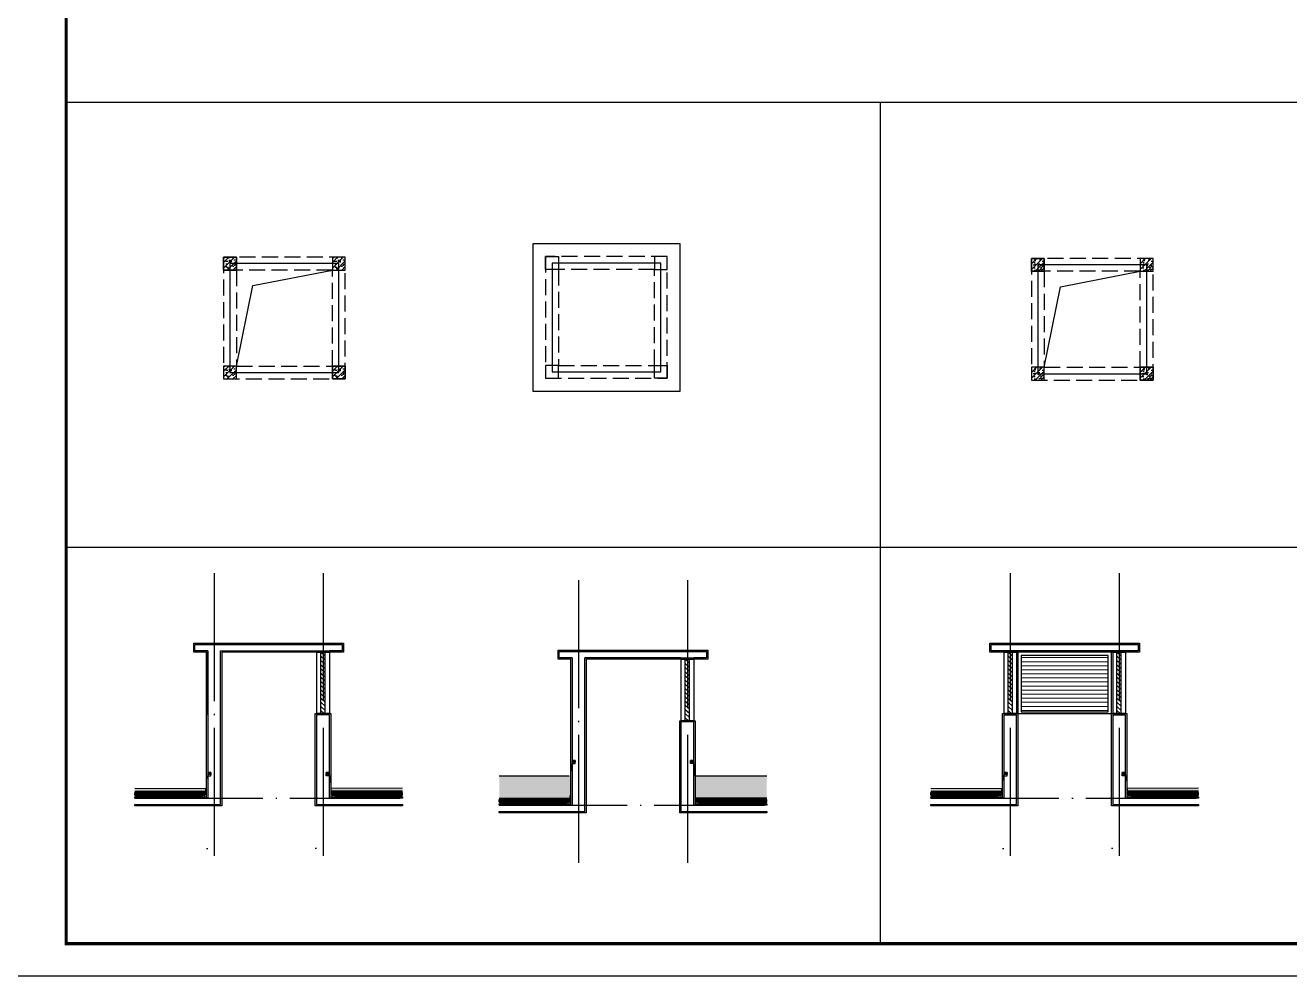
# Model space of a CAD drawing. Extents: x -737978 to 768813, y -372247 to 1140308.
# Drawn here: x -628845 to -609096, y -338663 to -323813 of the extents above; entities that cross this region are included whole.
import ezdxf

# ---------------------------------------------------------------- set-up
doc = ezdxf.new("R2010")
doc.units = 0
doc.header["$LTSCALE"] = 1000
doc.header["$MEASUREMENT"] = 0
doc.linetypes.add('DASH', pattern=[0.35, 0.25, -0.1])
doc.linetypes.add('DOTE', pattern=[2.42, 2, -0.2, 0.02, -0.2])
doc.layers.get('0').update_dxf_attribs({"linetype": 'CONTINUOUS'})
for name, color, linetype in [('0-SECT-剖面看线', 253, 'CONTINUOUS'), ('A-WALL-GLAZ', 141, 'CONTINUOUS'), ('C-B', 7, 'CONTINUOUS'), ('DOTE', 1, 'DOTE'), ('J-COLU-梁柱', 30, 'CONTINUOUS'), ('J-DOOR-窗', 126, 'CONTINUOUS'), ('PUB_TITLE', 4, 'CONTINUOUS'), ('分格缝', 8, 'CONTINUOUS'), ('填充', 8, 'CONTINUOUS')]:
    doc.layers.add(name, color=color, linetype=linetype)
doc.layers.add('L-外墙', color=7, linetype='CONTINUOUS', lineweight=9)

# ---------------------------------------------------------------- blocks, each defined once
blk = doc.blocks.new('A$C09D22ECE')
at = {"layer": '分格缝'}
h = blk.add_hatch(dxfattribs=at)
h.set_pattern_fill('钢筋混凝土', color=256, scale=25, style=0)
h.set_pattern_definition([(45, (-146226.44, 66708.44), (-44.194174, 44.194174), []), (50, (-146226.44, 66708.44), (179.31505, -15.68803), [18.75, -206.25]), (355, (-146226.44, 66708.44), (-34.68783, 188.04803), [15, -165]), (100.4514, (-146211.5, 66707.13), (144.62735, 172.35989), [15.93505, -175.28553]), (46.1842, (-146226.44, 66758.44), (266.81026, -41.37975), [28.125, -309.375]), (96.6356, (-146204.2, 66755), (233.66568, 243.52947), [23.90257, -262.92825]), (351.1842, (-146226.44, 66758.44), (233.6655, 243.52965), [22.5, -247.5]), (21, (-146201.44, 66745.94), (149.22676, -100.65472), [18.75, -206.25]), (326, (-146201.44, 66745.94), (60.82883, 181.28751), [15, -165]), (71.4514, (-146189, 66737.55), (210.05566, 80.63262), [15.93505, -175.28553]), (37.5, (-146226.44, 66708.44), (3.039964, 83.223463), [0, -163, 0, -167.5, 0, -165.625]), (7.5, (-146226.44, 66708.44), (65.767384, 98.60293), [0, -95.5, 0, -159.25, 0, -63.125]), (327.5, (-146282.19, 66708.44), (133.45561, -5.638718), [0, -62.5, 0, -195, 0, -258.75]), (317.5, (-146307.19, 66708.44), (145.79654, 25.026246), [0, -81.25, 0, -129.5, 0, -183.75])])
h.paths.add_polyline_path([(1486, 3036), (1286, 3036), (1286, 2836), (1486, 2836)])
h = blk.add_hatch(dxfattribs=at)
h.set_pattern_fill('钢筋混凝土', color=256, scale=25, style=0)
h.set_pattern_definition([(45, (-144526.44, 66708.44), (-44.194174, 44.194174), []), (50, (-144526.44, 66708.44), (179.31505, -15.68803), [18.75, -206.25]), (355, (-144526.44, 66708.44), (-34.68783, 188.04803), [15, -165]), (100.4514, (-144511.5, 66707.13), (144.62735, 172.35989), [15.93505, -175.28553]), (46.1842, (-144526.44, 66758.44), (266.81026, -41.37975), [28.125, -309.375]), (96.6356, (-144504.2, 66755), (233.66568, 243.52947), [23.90257, -262.92825]), (351.1842, (-144526.44, 66758.44), (233.6655, 243.52965), [22.5, -247.5]), (21, (-144501.44, 66745.94), (149.22676, -100.65472), [18.75, -206.25]), (326, (-144501.44, 66745.94), (60.82883, 181.28751), [15, -165]), (71.4514, (-144489, 66737.55), (210.05566, 80.63262), [15.93505, -175.28553]), (37.5, (-144526.44, 66708.44), (3.039964, 83.223463), [0, -163, 0, -167.5, 0, -165.625]), (7.5, (-144526.44, 66708.44), (65.767384, 98.60293), [0, -95.5, 0, -159.25, 0, -63.125]), (327.5, (-144582.19, 66708.44), (133.45561, -5.638718), [0, -62.5, 0, -195, 0, -258.75]), (317.5, (-144607.19, 66708.44), (145.79654, 25.026246), [0, -81.25, 0, -129.5, 0, -183.75])])
h.paths.add_polyline_path([(3186, 3036), (2986, 3036), (2986, 2836), (3186, 2836)])
h = blk.add_hatch(dxfattribs=at)
h.set_pattern_fill('钢筋混凝土', color=256, scale=25, style=0)
h.set_pattern_definition([(45, (-146226.44, 65008.44), (-44.194174, 44.194174), []), (50, (-146226.44, 65008.44), (179.31505, -15.68803), [18.75, -206.25]), (355, (-146226.44, 65008.44), (-34.68783, 188.04803), [15, -165]), (100.4514, (-146211.5, 65007.13), (144.62735, 172.35989), [15.93505, -175.28553]), (46.1842, (-146226.44, 65058.44), (266.81026, -41.37975), [28.125, -309.375]), (96.6356, (-146204.2, 65055), (233.66568, 243.52947), [23.90257, -262.92825]), (351.1842, (-146226.44, 65058.44), (233.6655, 243.52965), [22.5, -247.5]), (21, (-146201.44, 65045.94), (149.22676, -100.65472), [18.75, -206.25]), (326, (-146201.44, 65045.94), (60.82883, 181.28751), [15, -165]), (71.4514, (-146189, 65037.55), (210.05566, 80.63262), [15.93505, -175.28553]), (37.5, (-146226.44, 65008.44), (3.039964, 83.223463), [0, -163, 0, -167.5, 0, -165.625]), (7.5, (-146226.44, 65008.44), (65.767384, 98.60293), [0, -95.5, 0, -159.25, 0, -63.125]), (327.5, (-146282.19, 65008.44), (133.45561, -5.638718), [0, -62.5, 0, -195, 0, -258.75]), (317.5, (-146307.19, 65008.44), (145.79654, 25.026246), [0, -81.25, 0, -129.5, 0, -183.75])])
h.paths.add_polyline_path([(1486, 1336), (1286, 1336), (1286, 1136), (1486, 1136)])
h = blk.add_hatch(dxfattribs=at)
h.set_pattern_fill('钢筋混凝土', color=256, scale=25, style=0)
h.set_pattern_definition([(45, (-144526.44, 65008.44), (-44.194174, 44.194174), []), (50, (-144526.44, 65008.44), (179.31505, -15.68803), [18.75, -206.25]), (355, (-144526.44, 65008.44), (-34.68783, 188.04803), [15, -165]), (100.4514, (-144511.5, 65007.13), (144.62735, 172.35989), [15.93505, -175.28553]), (46.1842, (-144526.44, 65058.44), (266.81026, -41.37975), [28.125, -309.375]), (96.6356, (-144504.2, 65055), (233.66568, 243.52947), [23.90257, -262.92825]), (351.1842, (-144526.44, 65058.44), (233.6655, 243.52965), [22.5, -247.5]), (21, (-144501.44, 65045.94), (149.22676, -100.65472), [18.75, -206.25]), (326, (-144501.44, 65045.94), (60.82883, 181.28751), [15, -165]), (71.4514, (-144489, 65037.55), (210.05566, 80.63262), [15.93505, -175.28553]), (37.5, (-144526.44, 65008.44), (3.039964, 83.223463), [0, -163, 0, -167.5, 0, -165.625]), (7.5, (-144526.44, 65008.44), (65.767384, 98.60293), [0, -95.5, 0, -159.25, 0, -63.125]), (327.5, (-144582.19, 65008.44), (133.45561, -5.638718), [0, -62.5, 0, -195, 0, -258.75]), (317.5, (-144607.19, 65008.44), (145.79654, 25.026246), [0, -81.25, 0, -129.5, 0, -183.75])])
h.paths.add_polyline_path([(3186, 1336), (2986, 1336), (2986, 1136), (3186, 1136)])
at = {"layer": 'C-B', "color": 8, "linetype": 'DASH'}
for points in [[(3186, 3036), (1286, 3036), (1286, 1136), (3186, 1136)], [(2986, 2836), (1486, 2836), (1486, 1336), (2986, 1336)]]:
    blk.add_lwpolyline(points, close=True, dxfattribs=at)
at = {"layer": 'DOTE', "color": 1}
blk.add_lwpolyline([(3086, 2936), (1386, 2936), (1386, 1236), (3086, 1236)], close=True, dxfattribs=at)
at = {"layer": '分格缝'}
for points in [[(1486, 2836), (1286, 2836), (1286, 3036), (1486, 3036)], [(1486, 3036), (1286, 3036), (1286, 2836), (1486, 2836)], [(2986, 2836), (3186, 2836), (3186, 3036), (2986, 3036)], [(3186, 3036), (2986, 3036), (2986, 2836), (3186, 2836)], [(1486, 1336), (1286, 1336), (1286, 1136), (1486, 1136)], [(2986, 1336), (3186, 1336), (3186, 1136), (2986, 1136)], [(3186, 1336), (2986, 1336), (2986, 1136), (3186, 1136)]]:
    blk.add_lwpolyline(points, close=True, dxfattribs=at)
blk.add_lwpolyline([(1486, 1336), (1741, 2594), (2986, 2836)], dxfattribs=at)
blk = doc.blocks.new('A$C1E505FCB')
at = {"layer": '分格缝'}
h = blk.add_hatch(dxfattribs=at)
h.set_pattern_fill('钢筋混凝土', color=256, scale=25, style=0)
h.set_pattern_definition([(45, (-146226.44, 66708.44), (-44.194174, 44.194174), []), (50, (-146226.44, 66708.44), (179.31505, -15.68803), [18.75, -206.25]), (355, (-146226.44, 66708.44), (-34.68783, 188.04803), [15, -165]), (100.4514, (-146211.5, 66707.13), (144.62735, 172.35989), [15.93505, -175.28553]), (46.1842, (-146226.44, 66758.44), (266.81026, -41.37975), [28.125, -309.375]), (96.6356, (-146204.2, 66755), (233.66568, 243.52947), [23.90257, -262.92825]), (351.1842, (-146226.44, 66758.44), (233.6655, 243.52965), [22.5, -247.5]), (21, (-146201.44, 66745.94), (149.22676, -100.65472), [18.75, -206.25]), (326, (-146201.44, 66745.94), (60.82883, 181.28751), [15, -165]), (71.4514, (-146189, 66737.55), (210.05566, 80.63262), [15.93505, -175.28553]), (37.5, (-146226.44, 66708.44), (3.039964, 83.223463), [0, -163, 0, -167.5, 0, -165.625]), (7.5, (-146226.44, 66708.44), (65.767384, 98.60293), [0, -95.5, 0, -159.25, 0, -63.125]), (327.5, (-146282.19, 66708.44), (133.45561, -5.638718), [0, -62.5, 0, -195, 0, -258.75]), (317.5, (-146307.19, 66708.44), (145.79654, 25.026246), [0, -81.25, 0, -129.5, 0, -183.75])])
h.paths.add_polyline_path([(1486, 3036), (1286, 3036), (1286, 2836), (1486, 2836)])
h = blk.add_hatch(dxfattribs=at)
h.set_pattern_fill('钢筋混凝土', color=256, scale=25, style=0)
h.set_pattern_definition([(45, (-144526.44, 66708.44), (-44.194174, 44.194174), []), (50, (-144526.44, 66708.44), (179.31505, -15.68803), [18.75, -206.25]), (355, (-144526.44, 66708.44), (-34.68783, 188.04803), [15, -165]), (100.4514, (-144511.5, 66707.13), (144.62735, 172.35989), [15.93505, -175.28553]), (46.1842, (-144526.44, 66758.44), (266.81026, -41.37975), [28.125, -309.375]), (96.6356, (-144504.2, 66755), (233.66568, 243.52947), [23.90257, -262.92825]), (351.1842, (-144526.44, 66758.44), (233.6655, 243.52965), [22.5, -247.5]), (21, (-144501.44, 66745.94), (149.22676, -100.65472), [18.75, -206.25]), (326, (-144501.44, 66745.94), (60.82883, 181.28751), [15, -165]), (71.4514, (-144489, 66737.55), (210.05566, 80.63262), [15.93505, -175.28553]), (37.5, (-144526.44, 66708.44), (3.039964, 83.223463), [0, -163, 0, -167.5, 0, -165.625]), (7.5, (-144526.44, 66708.44), (65.767384, 98.60293), [0, -95.5, 0, -159.25, 0, -63.125]), (327.5, (-144582.19, 66708.44), (133.45561, -5.638718), [0, -62.5, 0, -195, 0, -258.75]), (317.5, (-144607.19, 66708.44), (145.79654, 25.026246), [0, -81.25, 0, -129.5, 0, -183.75])])
h.paths.add_polyline_path([(3186, 3036), (2986, 3036), (2986, 2836), (3186, 2836)])
h = blk.add_hatch(dxfattribs=at)
h.set_pattern_fill('钢筋混凝土', color=256, scale=25, style=0)
h.set_pattern_definition([(45, (-146226.44, 65008.44), (-44.194174, 44.194174), []), (50, (-146226.44, 65008.44), (179.31505, -15.68803), [18.75, -206.25]), (355, (-146226.44, 65008.44), (-34.68783, 188.04803), [15, -165]), (100.4514, (-146211.5, 65007.13), (144.62735, 172.35989), [15.93505, -175.28553]), (46.1842, (-146226.44, 65058.44), (266.81026, -41.37975), [28.125, -309.375]), (96.6356, (-146204.2, 65055), (233.66568, 243.52947), [23.90257, -262.92825]), (351.1842, (-146226.44, 65058.44), (233.6655, 243.52965), [22.5, -247.5]), (21, (-146201.44, 65045.94), (149.22676, -100.65472), [18.75, -206.25]), (326, (-146201.44, 65045.94), (60.82883, 181.28751), [15, -165]), (71.4514, (-146189, 65037.55), (210.05566, 80.63262), [15.93505, -175.28553]), (37.5, (-146226.44, 65008.44), (3.039964, 83.223463), [0, -163, 0, -167.5, 0, -165.625]), (7.5, (-146226.44, 65008.44), (65.767384, 98.60293), [0, -95.5, 0, -159.25, 0, -63.125]), (327.5, (-146282.19, 65008.44), (133.45561, -5.638718), [0, -62.5, 0, -195, 0, -258.75]), (317.5, (-146307.19, 65008.44), (145.79654, 25.026246), [0, -81.25, 0, -129.5, 0, -183.75])])
h.paths.add_polyline_path([(1486, 1336), (1286, 1336), (1286, 1136), (1486, 1136)])
h = blk.add_hatch(dxfattribs=at)
h.set_pattern_fill('钢筋混凝土', color=256, scale=25, style=0)
h.set_pattern_definition([(45, (-144526.44, 65008.44), (-44.194174, 44.194174), []), (50, (-144526.44, 65008.44), (179.31505, -15.68803), [18.75, -206.25]), (355, (-144526.44, 65008.44), (-34.68783, 188.04803), [15, -165]), (100.4514, (-144511.5, 65007.13), (144.62735, 172.35989), [15.93505, -175.28553]), (46.1842, (-144526.44, 65058.44), (266.81026, -41.37975), [28.125, -309.375]), (96.6356, (-144504.2, 65055), (233.66568, 243.52947), [23.90257, -262.92825]), (351.1842, (-144526.44, 65058.44), (233.6655, 243.52965), [22.5, -247.5]), (21, (-144501.44, 65045.94), (149.22676, -100.65472), [18.75, -206.25]), (326, (-144501.44, 65045.94), (60.82883, 181.28751), [15, -165]), (71.4514, (-144489, 65037.55), (210.05566, 80.63262), [15.93505, -175.28553]), (37.5, (-144526.44, 65008.44), (3.039964, 83.223463), [0, -163, 0, -167.5, 0, -165.625]), (7.5, (-144526.44, 65008.44), (65.767384, 98.60293), [0, -95.5, 0, -159.25, 0, -63.125]), (327.5, (-144582.19, 65008.44), (133.45561, -5.638718), [0, -62.5, 0, -195, 0, -258.75]), (317.5, (-144607.19, 65008.44), (145.79654, 25.026246), [0, -81.25, 0, -129.5, 0, -183.75])])
h.paths.add_polyline_path([(3186, 1336), (2986, 1336), (2986, 1136), (3186, 1136)])
at = {"layer": 'C-B', "color": 8, "linetype": 'DASH'}
for points in [[(3186, 3036), (1286, 3036), (1286, 1136), (3186, 1136)], [(2986, 2836), (1486, 2836), (1486, 1336), (2986, 1336)]]:
    blk.add_lwpolyline(points, close=True, dxfattribs=at)
at = {"layer": 'DOTE', "color": 1}
blk.add_lwpolyline([(3086, 2936), (1386, 2936), (1386, 1236), (3086, 1236)], close=True, dxfattribs=at)
at = {"layer": '分格缝'}
for points in [[(1486, 2836), (1286, 2836), (1286, 3036), (1486, 3036)], [(1486, 3036), (1286, 3036), (1286, 2836), (1486, 2836)], [(2986, 2836), (3186, 2836), (3186, 3036), (2986, 3036)], [(3186, 3036), (2986, 3036), (2986, 2836), (3186, 2836)], [(1486, 1336), (1286, 1336), (1286, 1136), (1486, 1136)], [(2986, 1336), (3186, 1336), (3186, 1136), (2986, 1136)], [(3186, 1336), (2986, 1336), (2986, 1136), (3186, 1136)]]:
    blk.add_lwpolyline(points, close=True, dxfattribs=at)
blk.add_lwpolyline([(1486, 1336), (1741, 2594), (2986, 2836)], dxfattribs=at)
blk = doc.blocks.new('A$C62A86E7E')
at = {"layer": 'C-B'}
blk.add_lwpolyline([(3586, 3436), (1286, 3436), (1286, 1136), (3586, 1136)], close=True, dxfattribs=at)
at = {"layer": 'C-B', "color": 8, "linetype": 'DASH'}
for points in [[(3386, 3236), (1486, 3236), (1486, 1336), (3386, 1336)], [(3186, 3036), (1686, 3036), (1686, 1536), (3186, 1536)]]:
    blk.add_lwpolyline(points, close=True, dxfattribs=at)
at = {"layer": 'DOTE', "color": 1}
blk.add_lwpolyline([(3286, 3136), (1586, 3136), (1586, 1436), (3286, 1436)], close=True, dxfattribs=at)
at = {"layer": '分格缝'}
for points in [[(1686, 3036), (1486, 3036), (1486, 3236), (1686, 3236)], [(3186, 3036), (3386, 3036), (3386, 3236), (3186, 3236)], [(1686, 1536), (1486, 1536), (1486, 1336), (1686, 1336)], [(3186, 1536), (3386, 1536), (3386, 1336), (3186, 1336)]]:
    blk.add_lwpolyline(points, close=True, dxfattribs=at)
blk = doc.blocks.new('$WINLIB2D$00000039')
at = {"color": 0}
for points in [[(-0.5, 0.5), (-0.5, -0.5)], [(0.5, 0.5), (-0.5, 0.5)], [(0.5, -0.5), (0.5, 0.5)], [(-0.5, 0.167), (0.5, 0.167)], [(-0.452, -0.167), (-0.5, 0.084)], [(-0.384, -0.167), (-0.448, 0.167)], [(-0.316, -0.167), (-0.38, 0.167)], [(-0.248, -0.167), (-0.312, 0.167)], [(-0.18, -0.167), (-0.244, 0.167)], [(-0.112, -0.167), (-0.176, 0.167)], [(-0.044, -0.167), (-0.108, 0.167)], [(0.024, -0.167), (-0.04, 0.167)], [(0.092, -0.167), (0.028, 0.167)], [(0.16, -0.167), (0.096, 0.167)], [(0.228, -0.167), (0.164, 0.167)], [(0.296, -0.167), (0.232, 0.167)], [(0.364, -0.167), (0.3, 0.167)], [(0.432, -0.167), (0.368, 0.167)], [(0.5, -0.167), (0.436, 0.167)], [(-0.5, -0.167), (0.5, -0.167)], [(0.5, -0.5), (-0.5, -0.5)]]:
    blk.add_lwpolyline(points, dxfattribs=at)

msp = doc.modelspace()

# ---------------------------------------------------------------- hatches: boundary and pattern name
for points in [[(-620291.1, -335297.7), (-620253.9, -335297.7), (-620253.9, -335327.4), (-620291.1, -335327.4)], [(-618416.8, -335297.7), (-618453.9, -335297.7), (-618453.9, -335327.4), (-618416.8, -335327.4)], [(-625982.2, -335487.2), (-625945, -335487.2), (-625945, -335516.9), (-625982.2, -335516.9)], [(-624107.9, -335487.2), (-624145, -335487.2), (-624145, -335516.9), (-624107.9, -335516.9)], [(-613548.1, -335487.2), (-613511, -335487.2), (-613511, -335516.9), (-613548.1, -335516.9)], [(-611673.9, -335487.2), (-611711, -335487.2), (-611711, -335516.9), (-611673.9, -335516.9)]]:
    msp.add_hatch(color=256).paths.add_polyline_path(points)
at = {"layer": 'L-外墙'}
h = msp.add_hatch(dxfattribs=at)
h.set_pattern_fill('ANSI31', color=251, scale=40, angle=135)
h.set_pattern_definition([(180, (-602.546, 0), (-1e-14, -63.5), [])])
h.paths.add_polyline_path([(-613291, -334537.2), (-611931, -334537.2), (-611931, -333657.2), (-613291, -333657.2)])
at = {"layer": '填充'}
h = msp.add_hatch(dxfattribs=at)
h.set_pattern_fill('土壤', color=256, scale=5, style=0)
h.set_pattern_definition([(0, (-790384.275, -271768.85), (18.75, 18.75), [18.75, -18.75]), (0, (-790384.275, -271761.82), (18.75, 18.75), [18.75, -18.75]), (0, (-790384.275, -271754.788), (18.75, 18.75), [18.75, -18.75]), (90, (-790381.931, -271752.444), (-18.75, 18.75), [18.75, -18.75]), (90, (-790374.9, -271752.444), (-18.75, 18.75), [18.75, -18.75]), (90, (-790367.869, -271752.444), (-18.75, 18.75), [18.75, -18.75])])
h.paths.add_polyline_path([(-620702.6, -335537.8), (-620323.9, -335537.8), (-620334.8, -335887.8), (-620702.6, -335887.8)])
h.paths.add_polyline_path([(-621442.7, -335537.8), (-620702.6, -335537.8), (-620702.6, -335887.8), (-621443.1, -335887.8)])
h = msp.add_hatch(dxfattribs=at)
h.set_pattern_fill('土壤', color=256, scale=5, style=0)
h.set_pattern_definition([(180, (-448323.572, -271768.85), (-18.75, 18.75), [18.75, -18.75]), (180, (-448323.572, -271761.82), (-18.75, 18.75), [18.75, -18.75]), (180, (-448323.572, -271754.788), (-18.75, 18.75), [18.75, -18.75]), (90, (-448325.915, -271752.444), (18.75, 18.75), [18.75, -18.75]), (90, (-448332.947, -271752.444), (18.75, 18.75), [18.75, -18.75]), (90, (-448339.978, -271752.444), (18.75, 18.75), [18.75, -18.75])])
h.paths.add_polyline_path([(-618005.3, -335537.8), (-618383.9, -335537.8), (-618373.1, -335887.8), (-618005.3, -335887.8)])
h.paths.add_polyline_path([(-617265.1, -335537.8), (-618005.3, -335537.8), (-618005.3, -335887.8), (-617264.7, -335887.8)])
h = msp.add_hatch(dxfattribs=at)
h.set_pattern_fill('混凝土', color=256, scale=5, style=0)
h.set_pattern_definition([(50, (-820036.584, -293978.715), (35.863009, -3.1376067), [3.75, -41.25]), (355, (-820036.584, -293978.715), (-6.937567, 37.609607), [3, -33]), (100.4514, (-820033.595, -293978.976), (28.925469, 34.471977), [3.1870095, -35.0571056]), (46.1842, (-820036.584, -293968.715), (53.362052, -8.275951), [5.625, -61.875]), (96.6356, (-820032.137, -293969.404), (46.733135, 48.705894), [4.780514, -52.58565]), (351.1842, (-820036.584, -293968.715), (46.733097, 48.70593), [4.5, -49.5]), (21, (-820031.584, -293971.215), (29.8453526, -20.1309445), [3.75, -41.25]), (326, (-820031.584, -293971.215), (12.1657666, 36.257502), [3, -33]), (71.4514, (-820029.097, -293972.892), (42.0111314, 16.126525), [3.1870095, -35.0571056]), (37.5, (-820036.584, -293978.715), (0.6079928, 16.6446927), [0, -32.6, 0, -33.5, 0, -33.125]), (7.5, (-820036.584, -293978.715), (13.1534769, 19.7205856), [0, -19.1, 0, -31.85, 0, -12.625]), (327.5, (-820047.734, -293978.715), (26.6911218, -1.1277436), [0, -12.5, 0, -39, 0, -51.75]), (317.5, (-820052.734, -293978.715), (29.1593085, 5.005249), [0, -16.25, 0, -25.9, 0, -36.75])])
h.paths.add_polyline_path([(-626393.7, -335737.3), (-626024.1, -335737.3), (-626025.9, -335777.3), (-626393.7, -335777.3)])
h.paths.add_polyline_path([(-627134.2, -335741), (-626393.7, -335737.3), (-626393.7, -335777.3), (-627134.2, -335777.3)])
h = msp.add_hatch(dxfattribs=at)
h.set_pattern_fill('砂灰土', color=256, scale=5, style=0)
h.set_pattern_definition([(37.5, (-319086.568, -278237.254), (-0.6299336, 19.2682377), [0, -15.2, 0, -17, 0, -16.25]), (7.5, (-319086.568, -278237.254), (17.697767, 28.2214607), [0, -8.2, 0, -13.7, 0, -5.25]), (327.5, (-319098.868, -278237.254), (31.1414186, 0.0565905), [0, -5, 0, -18, 0, -23.5]), (317.5, (-319098.868, -278237.254), (30.061266, 8.7767556), [0, -2.5, 0, -11.8, 0, -13.5])])
h.paths.add_polyline_path([(-626025.9, -335777.3), (-627134.2, -335777.3), (-627134.2, -335800.3), (-626026.9, -335797.3)])
h = msp.add_hatch(dxfattribs=at)
h.set_pattern_fill('ANSI37', color=256, scale=8, style=0)
h.set_pattern_definition([(45, (-788845.924, -271658.395), (-8.9802561, 8.9802561), []), (135, (-788845.924, -271658.395), (-8.9802561, -8.9802561), [])])
h.paths.add_polyline_path([(-627134.2, -335800.3), (-626025.8, -335800.3), (-626043.2, -335840.3), (-627134.2, -335840.3)])
h = msp.add_hatch(dxfattribs=at)
h.set_pattern_fill('混凝土', color=256, scale=5, style=0)
h.set_pattern_definition([(130, (-430053.488, -293978.715), (-35.863009, -3.1376067), [3.75, -41.25]), (185, (-430053.488, -293978.715), (6.937567, 37.609607), [3, -33]), (79.5486, (-430056.477, -293978.976), (-28.925469, 34.471977), [3.1870095, -35.0571056]), (133.8158, (-430053.49, -293968.715), (-53.362052, -8.275951), [5.625, -61.875]), (83.3644, (-430057.935, -293969.404), (-46.733135, 48.705894), [4.780514, -52.58565]), (188.8158, (-430053.49, -293968.715), (-46.733097, 48.70593), [4.5, -49.5]), (159, (-430058.488, -293971.215), (-29.8453526, -20.1309445), [3.75, -41.25]), (214, (-430058.488, -293971.215), (-12.1657666, 36.257502), [3, -33]), (108.5486, (-430060.975, -293972.892), (-42.0111314, 16.126525), [3.1870095, -35.0571056]), (142.5, (-430053.488, -293978.715), (-0.6079928, 16.6446927), [0, -32.6, 0, -33.5, 0, -33.125]), (172.5, (-430053.488, -293978.715), (-13.1534769, 19.7205856), [0, -19.1, 0, -31.85, 0, -12.625]), (212.5, (-430042.338, -293978.715), (-26.6911218, -1.1277436), [0, -12.5, 0, -39, 0, -51.75]), (222.5, (-430037.338, -293978.715), (-29.1593085, 5.005249), [0, -16.25, 0, -25.9, 0, -36.75])])
h.paths.add_polyline_path([(-623696.4, -335737.3), (-624066, -335737.3), (-624064.2, -335777.3), (-623696.4, -335777.3)])
h.paths.add_polyline_path([(-622955.9, -335741), (-623696.4, -335737.3), (-623696.4, -335777.3), (-622955.8, -335777.3)])
h = msp.add_hatch(dxfattribs=at)
h.set_pattern_fill('ANSI37', color=256, scale=8, style=0)
h.set_pattern_definition([(135, (-461244.147, -271658.395), (8.9802561, 8.9802561), []), (45, (-461244.147, -271658.395), (8.9802561, -8.9802561), [])])
h.paths.add_polyline_path([(-622955.8, -335800.3), (-624064.3, -335800.3), (-624046.9, -335840.3), (-622955.8, -335840.3)])
h = msp.add_hatch(dxfattribs=at)
h.set_pattern_fill('砂灰土', color=256, scale=5, style=0)
h.set_pattern_definition([(142.5, (-931003.504, -278237.254), (0.6299336, 19.2682377), [0, -15.2, 0, -17, 0, -16.25]), (172.5, (-931003.504, -278237.254), (-17.697767, 28.2214607), [0, -8.2, 0, -13.7, 0, -5.25]), (212.5, (-930991.204, -278237.254), (-31.1414186, 0.0565905), [0, -5, 0, -18, 0, -23.5]), (222.5, (-930991.204, -278237.254), (-30.061266, 8.7767556), [0, -2.5, 0, -11.8, 0, -13.5])])
h.paths.add_polyline_path([(-624064.2, -335777.3), (-622955.8, -335777.3), (-622955.8, -335800.3), (-624063.2, -335797.3)])
h = msp.add_hatch(dxfattribs=at)
h.set_pattern_fill('砂灰土', color=256, scale=5, style=0)
h.set_pattern_definition([(37.5, (-313395.455, -278347.709), (-0.6299336, 19.2682377), [0, -15.2, 0, -17, 0, -16.25]), (7.5, (-313395.455, -278347.71), (17.697767, 28.2214607), [0, -8.2, 0, -13.7, 0, -5.25]), (327.5, (-313407.755, -278347.709), (31.1414186, 0.0565905), [0, -5, 0, -18, 0, -23.5]), (317.5, (-313407.755, -278347.71), (30.061266, 8.7767556), [0, -2.5, 0, -11.8, 0, -13.5])])
h.paths.add_polyline_path([(-620334.8, -335887.8), (-621443.1, -335887.8), (-621443.1, -335910.8), (-620335.8, -335907.8)])
h = msp.add_hatch(dxfattribs=at)
h.set_pattern_fill('ANSI37', color=256, scale=8, style=0)
h.set_pattern_definition([(45, (-783154.812, -271768.85), (-8.9802561, 8.9802561), []), (135, (-783154.812, -271768.85), (-8.9802561, -8.9802561), [])])
h.paths.add_polyline_path([(-621443.1, -335910.8), (-620334.7, -335910.8), (-620352.1, -335950.8), (-621443.1, -335950.8)])
h = msp.add_hatch(dxfattribs=at)
h.set_pattern_fill('ANSI37', color=256, scale=8, style=0)
h.set_pattern_definition([(135, (-455553.035, -271768.85), (8.9802561, 8.9802561), []), (45, (-455553.035, -271768.85), (8.9802561, -8.9802561), [])])
h.paths.add_polyline_path([(-617264.7, -335910.8), (-618373.2, -335910.8), (-618355.7, -335950.8), (-617264.7, -335950.8)])
h = msp.add_hatch(dxfattribs=at)
h.set_pattern_fill('砂灰土', color=256, scale=5, style=0)
h.set_pattern_definition([(142.5, (-925312.391, -278347.709), (0.6299336, 19.2682377), [0, -15.2, 0, -17, 0, -16.25]), (172.5, (-925312.391, -278347.71), (-17.697767, 28.2214607), [0, -8.2, 0, -13.7, 0, -5.25]), (212.5, (-925300.091, -278347.709), (-31.1414186, 0.0565905), [0, -5, 0, -18, 0, -23.5]), (222.5, (-925300.09, -278347.71), (-30.061266, 8.7767556), [0, -2.5, 0, -11.8, 0, -13.5])])
h.paths.add_polyline_path([(-618373.1, -335887.8), (-617264.7, -335887.8), (-617264.7, -335910.8), (-618372.1, -335907.8)])
h = msp.add_hatch(dxfattribs=at)
h.set_pattern_fill('混凝土', color=256, scale=5, style=0)
h.set_pattern_definition([(50, (-807602.55, -293978.715), (35.863009, -3.1376067), [3.75, -41.25]), (355, (-807602.55, -293978.715), (-6.937567, 37.609607), [3, -33]), (100.4514, (-807599.563, -293978.976), (28.925469, 34.471977), [3.1870095, -35.0571056]), (46.1842, (-807602.55, -293968.715), (53.362052, -8.275951), [5.625, -61.875]), (96.6356, (-807598.104, -293969.404), (46.733135, 48.705894), [4.780514, -52.58565]), (351.1842, (-807602.55, -293968.715), (46.733097, 48.70593), [4.5, -49.5]), (21, (-807597.55, -293971.215), (29.8453526, -20.1309445), [3.75, -41.25]), (326, (-807597.55, -293971.215), (12.1657666, 36.257502), [3, -33]), (71.4514, (-807595.064, -293972.892), (42.0111314, 16.126525), [3.1870095, -35.0571056]), (37.5, (-807602.551, -293978.715), (0.6079928, 16.6446927), [0, -32.6, 0, -33.5, 0, -33.125]), (7.5, (-807602.551, -293978.715), (13.1534769, 19.7205856), [0, -19.1, 0, -31.85, 0, -12.625]), (327.5, (-807613.701, -293978.715), (26.6911218, -1.1277436), [0, -12.5, 0, -39, 0, -51.75]), (317.5, (-807618.701, -293978.715), (29.1593085, 5.005249), [0, -16.25, 0, -25.9, 0, -36.75])])
h.paths.add_polyline_path([(-613959.7, -335737.3), (-613590, -335737.3), (-613591.8, -335777.3), (-613959.7, -335777.3)])
h.paths.add_polyline_path([(-614700.2, -335741), (-613959.7, -335737.3), (-613959.7, -335777.3), (-614700.2, -335777.3)])
h = msp.add_hatch(dxfattribs=at)
h.set_pattern_fill('砂灰土', color=256, scale=5, style=0)
h.set_pattern_definition([(37.5, (-306652.535, -278237.254), (-0.6299336, 19.2682377), [0, -15.2, 0, -17, 0, -16.25]), (7.5, (-306652.535, -278237.254), (17.697767, 28.2214607), [0, -8.2, 0, -13.7, 0, -5.25]), (327.5, (-306664.835, -278237.254), (31.1414186, 0.0565905), [0, -5, 0, -18, 0, -23.5]), (317.5, (-306664.835, -278237.254), (30.061266, 8.7767556), [0, -2.5, 0, -11.8, 0, -13.5])])
h.paths.add_polyline_path([(-613591.8, -335777.3), (-614700.2, -335777.3), (-614700.2, -335800.3), (-613592.8, -335797.3)])
h = msp.add_hatch(dxfattribs=at)
h.set_pattern_fill('ANSI37', color=256, scale=8, style=0)
h.set_pattern_definition([(45, (-776411.892, -271658.395), (-8.9802561, 8.9802561), []), (135, (-776411.892, -271658.395), (-8.9802561, -8.9802561), [])])
h.paths.add_polyline_path([(-614700.2, -335800.3), (-613591.8, -335800.3), (-613609.2, -335840.3), (-614700.2, -335840.3)])
h = msp.add_hatch(dxfattribs=at)
h.set_pattern_fill('混凝土', color=256, scale=5, style=0)
h.set_pattern_definition([(130, (-417619.456, -293978.715), (-35.863009, -3.1376067), [3.75, -41.25]), (185, (-417619.456, -293978.715), (6.937567, 37.609607), [3, -33]), (79.5486, (-417622.444, -293978.976), (-28.925469, 34.471977), [3.1870095, -35.0571056]), (133.8158, (-417619.456, -293968.715), (-53.362052, -8.275951), [5.625, -61.875]), (83.3644, (-417623.9, -293969.404), (-46.733135, 48.705894), [4.780514, -52.58565]), (188.8158, (-417619.456, -293968.715), (-46.733097, 48.70593), [4.5, -49.5]), (159, (-417624.456, -293971.215), (-29.8453526, -20.1309445), [3.75, -41.25]), (214, (-417624.456, -293971.215), (-12.1657666, 36.257502), [3, -33]), (108.5486, (-417626.943, -293972.892), (-42.0111314, 16.126525), [3.1870095, -35.0571056]), (142.5, (-417619.456, -293978.715), (-0.6079928, 16.6446927), [0, -32.6, 0, -33.5, 0, -33.125]), (172.5, (-417619.456, -293978.715), (-13.1534769, 19.7205856), [0, -19.1, 0, -31.85, 0, -12.625]), (212.5, (-417608.306, -293978.715), (-26.6911218, -1.1277436), [0, -12.5, 0, -39, 0, -51.75]), (222.5, (-417603.306, -293978.715), (-29.1593085, 5.005249), [0, -16.25, 0, -25.9, 0, -36.75])])
h.paths.add_polyline_path([(-611262.3, -335737.3), (-611632, -335737.3), (-611630.2, -335777.3), (-611262.3, -335777.3)])
h.paths.add_polyline_path([(-610521.9, -335741), (-611262.3, -335737.3), (-611262.3, -335777.3), (-610521.8, -335777.3)])
h = msp.add_hatch(dxfattribs=at)
h.set_pattern_fill('砂灰土', color=256, scale=5, style=0)
h.set_pattern_definition([(142.5, (-918569.471, -278237.254), (0.6299336, 19.2682377), [0, -15.2, 0, -17, 0, -16.25]), (172.5, (-918569.471, -278237.254), (-17.697767, 28.2214607), [0, -8.2, 0, -13.7, 0, -5.25]), (212.5, (-918557.171, -278237.254), (-31.1414186, 0.0565905), [0, -5, 0, -18, 0, -23.5]), (222.5, (-918557.171, -278237.254), (-30.061266, 8.7767556), [0, -2.5, 0, -11.8, 0, -13.5])])
h.paths.add_polyline_path([(-611630.2, -335777.3), (-610521.8, -335777.3), (-610521.8, -335800.3), (-611629.2, -335797.3)])
h = msp.add_hatch(dxfattribs=at)
h.set_pattern_fill('ANSI37', color=256, scale=8, style=0)
h.set_pattern_definition([(135, (-448810.115, -271658.395), (8.9802561, 8.9802561), []), (45, (-448810.115, -271658.395), (8.9802561, -8.9802561), [])])
h.paths.add_polyline_path([(-610521.8, -335800.3), (-611630.2, -335800.3), (-611612.8, -335840.3), (-610521.8, -335840.3)])

# ---------------------------------------------------------------- linework, layer by layer
at = {"const_width": 5}
for points in [[(-620253.9, -335297.7, -0.0693473), (-620290.4, -335326.7, 0.2259122), (-620322.6, -335345.2), (-620335.9, -335910.9, -0.4132079), (-620390.9, -335965.7), (-621443.1, -335965.7)], [(-620253.9, -335310.2, -0.1398596), (-620282, -335334.7, 0.2259122), (-620314.2, -335353.1), (-620323.9, -335910.7, -0.4142136), (-620390.9, -335977.7), (-621443.1, -335977.7)], [(-618453.9, -335297.7, 0.0693473), (-618417.5, -335326.7, -0.2259122), (-618385.3, -335345.2), (-618371.9, -335910.9, 0.4132079), (-618316.9, -335965.7), (-617264.7, -335965.7)], [(-618453.9, -335310.2, 0.1398596), (-618425.8, -335334.7, -0.2259122), (-618393.6, -335353.1), (-618383.9, -335910.7, 0.4142136), (-618316.9, -335977.7), (-617264.7, -335977.7)], [(-625945, -335487.2, -0.0693473), (-625981.5, -335516.2, 0.2259122), (-626013.7, -335534.7), (-626027, -335800.4, -0.4132079), (-626082, -335855.2), (-627134.2, -335855.2)], [(-625945, -335499.7, -0.1398596), (-625973.1, -335524.2, 0.2259122), (-626005.3, -335542.7), (-626015, -335800.2, -0.4142136), (-626082, -335867.2), (-627134.2, -335867.2)], [(-624145, -335487.2, 0.0693473), (-624108.6, -335516.2, -0.2259122), (-624076.4, -335534.7), (-624063, -335800.4, 0.4132079), (-624008, -335855.2), (-622955.8, -335855.2)], [(-624145, -335499.7, 0.1398596), (-624116.9, -335524.2, -0.2259122), (-624084.7, -335542.7), (-624075, -335800.2, 0.4142136), (-624008, -335867.2), (-622955.8, -335867.2)], [(-613511, -335487.2, -0.0693473), (-613547.5, -335516.2, 0.2259122), (-613579.6, -335534.7), (-613593, -335800.4, -0.4132079), (-613648, -335855.2), (-614700.2, -335855.2)], [(-613511, -335499.7, -0.1398596), (-613539.1, -335524.2, 0.2259122), (-613571.3, -335542.7), (-613581, -335800.2, -0.4142136), (-613648, -335867.2), (-614700.2, -335867.2)], [(-611711, -335487.2, 0.0693473), (-611674.5, -335516.2, -0.2259122), (-611642.4, -335534.7), (-611629, -335800.4, 0.4132079), (-611574, -335855.2), (-610521.8, -335855.2)], [(-611711, -335499.7, 0.1398596), (-611682.9, -335524.2, -0.2259122), (-611650.7, -335542.7), (-611641, -335800.2, 0.4142136), (-611574, -335867.2), (-610521.8, -335867.2)]]:
    msp.add_lwpolyline(points, format="xyb", dxfattribs=at)
for points in [[(-620291.1, -335297.7), (-620253.9, -335297.7), (-620253.9, -335327.4), (-620291.1, -335327.4)], [(-618416.8, -335297.7), (-618453.9, -335297.7), (-618453.9, -335327.4), (-618416.8, -335327.4)], [(-625982.2, -335487.2), (-625945, -335487.2), (-625945, -335516.9), (-625982.2, -335516.9)], [(-624107.9, -335487.2), (-624145, -335487.2), (-624145, -335516.9), (-624107.9, -335516.9)], [(-613548.1, -335487.2), (-613511, -335487.2), (-613511, -335516.9), (-613548.1, -335516.9)], [(-611673.9, -335487.2), (-611711, -335487.2), (-611711, -335516.9), (-611673.9, -335516.9)]]:
    msp.add_lwpolyline(points, close=True)
for points in [[(-621443.1, -335537.8), (-620349.3, -335537.8)], [(-618386.2, -335537.8), (-617264.7, -335537.8)], [(-627134.2, -335734.5), (-626024.1, -335737.3)], [(-622955.8, -335734.5), (-624066, -335737.3)], [(-614700.2, -335734.5), (-613590, -335737.3)], [(-610521.8, -335734.5), (-611632, -335737.3)], [(-627134.2, -335777.3), (-626024.1, -335777.3)], [(-627134.2, -335777.3), (-626024.1, -335777.3)], [(-627134.2, -335797.3), (-626024.1, -335797.3)], [(-627134.2, -335797.3), (-626024.1, -335797.3)], [(-627134.2, -335800.3), (-626024.1, -335800.3)], [(-627134.2, -335800.3), (-626024.1, -335800.3)], [(-627134.2, -335840.3), (-626043.2, -335840.3)], [(-627134.2, -335840.3), (-626043.2, -335840.3)], [(-627134.2, -335841.4), (-626045.6, -335841.4)], [(-627134.2, -335841.4), (-626045.6, -335841.4)], [(-626024.1, -335800.3), (-626024.1, -335737.3)], [(-624066, -335800.3), (-624066, -335737.3)], [(-622955.8, -335777.3), (-624066, -335777.3)], [(-622955.8, -335777.3), (-624066, -335777.3)], [(-622955.8, -335797.3), (-624066, -335797.3)], [(-622955.8, -335797.3), (-624066, -335797.3)], [(-622955.8, -335800.3), (-624066, -335800.3)], [(-622955.8, -335800.3), (-624066, -335800.3)], [(-622955.8, -335840.3), (-624046.9, -335840.3)], [(-622955.8, -335840.3), (-624046.9, -335840.3)], [(-622955.8, -335841.4), (-624044.5, -335841.4)], [(-622955.8, -335841.4), (-624044.5, -335841.4)], [(-621443.1, -335887.8), (-620333, -335887.8)], [(-621443.1, -335887.8), (-620333, -335887.8)], [(-621443.1, -335907.8), (-620333, -335907.8)], [(-621443.1, -335907.8), (-620333, -335907.8)], [(-621443.1, -335910.8), (-620333, -335910.8)], [(-621443.1, -335910.8), (-620333, -335910.8)], [(-620333, -335910.8), (-620333, -335847.8)], [(-618374.9, -335910.8), (-618374.9, -335847.8)], [(-617264.7, -335887.8), (-618374.9, -335887.8)], [(-617264.7, -335887.8), (-618374.9, -335887.8)], [(-617264.7, -335907.8), (-618374.9, -335907.8)], [(-617264.7, -335907.8), (-618374.9, -335907.8)], [(-617264.7, -335910.8), (-618374.9, -335910.8)], [(-617264.7, -335910.8), (-618374.9, -335910.8)], [(-614700.2, -335777.3), (-613590, -335777.3)], [(-614700.2, -335777.3), (-613590, -335777.3)], [(-614700.2, -335797.3), (-613590, -335797.3)], [(-614700.2, -335797.3), (-613590, -335797.3)], [(-614700.2, -335800.3), (-613590, -335800.3)], [(-614700.2, -335800.3), (-613590, -335800.3)], [(-614700.2, -335840.3), (-613609.2, -335840.3)], [(-614700.2, -335840.3), (-613609.2, -335840.3)], [(-614700.2, -335841.4), (-613611.5, -335841.4)], [(-614700.2, -335841.4), (-613611.5, -335841.4)], [(-613590, -335800.3), (-613590, -335737.3)], [(-611632, -335800.3), (-611632, -335737.3)], [(-610521.8, -335777.3), (-611632, -335777.3)], [(-610521.8, -335777.3), (-611632, -335777.3)], [(-610521.8, -335797.3), (-611632, -335797.3)], [(-610521.8, -335797.3), (-611632, -335797.3)], [(-610521.8, -335800.3), (-611632, -335800.3)], [(-610521.8, -335800.3), (-611632, -335800.3)], [(-610521.8, -335840.3), (-611612.8, -335840.3)], [(-610521.8, -335840.3), (-611612.8, -335840.3)], [(-610521.8, -335841.4), (-611610.5, -335841.4)], [(-610521.8, -335841.4), (-611610.5, -335841.4)], [(-621443.1, -335950.8), (-620352.1, -335950.8)], [(-621443.1, -335950.8), (-620352.1, -335950.8)], [(-621443.1, -335951.8), (-620354.5, -335951.8)], [(-621443.1, -335951.8), (-620354.5, -335951.8)], [(-617264.7, -335950.8), (-618355.7, -335950.8)], [(-617264.7, -335950.8), (-618355.7, -335950.8)], [(-617264.7, -335951.8), (-618353.4, -335951.8)], [(-617264.7, -335951.8), (-618353.4, -335951.8)]]:
    msp.add_lwpolyline(points)
at = {"layer": '0-SECT-剖面看线'}
for points in [[(-625995, -334587.2), (-625995, -333607.2)], [(-625795, -334567.2), (-625795, -333607.2)]]:
    msp.add_lwpolyline(points, dxfattribs=at)
at = {"layer": 'A-WALL-GLAZ'}
msp.add_lwpolyline([(-628207.6, -325015.9), (-592208.1, -325015.9)], dxfattribs=at)
at = {"layer": 'DOTE'}
for points in [[(-625895, -332370.9), (-625895, -336861.3)], [(-624195, -332370.9), (-624195, -336861.3)], [(-613461, -332370.9), (-613461, -336861.3)], [(-611761, -332370.9), (-611761, -336861.3)], [(-620203.9, -332481.3), (-620203.9, -336971.8)], [(-618503.9, -332481.3), (-618503.9, -336971.8)], [(-627134.2, -335887.2), (-622993.2, -335887.2)], [(-614700.2, -335887.2), (-610559.1, -335887.2)], [(-621443.1, -335997.7), (-617302.1, -335997.7)]]:
    msp.add_lwpolyline(points, dxfattribs=at)
at = {"layer": 'J-COLU-梁柱'}
for points in [[(-620303.9, -335347.7), (-620253.9, -335347.7), (-620253.9, -335297.7), (-620303.9, -335297.7)], [(-618403.9, -335347.7), (-618453.9, -335347.7), (-618453.9, -335297.7), (-618403.9, -335297.7)], [(-625995, -335537.2), (-625945, -335537.2), (-625945, -335487.2), (-625995, -335487.2)], [(-624095, -335537.2), (-624145, -335537.2), (-624145, -335487.2), (-624095, -335487.2)], [(-613561, -335537.2), (-613511, -335537.2), (-613511, -335487.2), (-613561, -335487.2)], [(-611661, -335537.2), (-611711, -335537.2), (-611711, -335487.2), (-611661, -335487.2)]]:
    msp.add_lwpolyline(points, dxfattribs=at)
at = {"layer": 'PUB_TITLE'}
msp.add_lwpolyline([(-629457.6, -338662.7), (-587407.6, -338662.7), (-587407.6, -308962.7), (-629457.6, -308962.7)], close=True, dxfattribs=at)
at = {"layer": 'PUB_TITLE', "const_width": 50}
msp.add_lwpolyline([(-628207.6, -338162.7), (-587907.6, -338162.7), (-587907.6, -309462.7), (-628207.6, -309462.7)], close=True, dxfattribs=at)
at = {"layer": '分格缝'}
for points in [[(-615494.1, -325015.9), (-615494.1, -338162.7)], [(-628207.6, -331964.8), (-592208.1, -331964.8)], [(-626015, -333607.2), (-626215, -333607.2), (-626215, -333467.2), (-623875, -333467.2), (-623875, -333607.2), (-624315, -333607.2), (-625775, -333607.2), (-625775, -336007.2), (-627134.2, -336007.2), (-627134.2, -335987.2), (-625795, -335987.2), (-625795, -333587.2), (-625775, -333587.2)], [(-625995, -333587.2), (-626195, -333587.2), (-626195, -333487.2), (-623895, -333487.2), (-623895, -333587.2), (-624095, -333587.2)], [(-613581, -333607.2), (-613781, -333607.2), (-613781, -333467.2), (-611441, -333467.2), (-611441, -333607.2), (-611641, -333607.2)], [(-613561, -333587.2), (-613761, -333587.2), (-613761, -333487.2), (-611461, -333487.2), (-611461, -333587.2), (-611661, -333587.2)], [(-626015, -333587.2), (-625995, -333587.2), (-625995, -335887.2), (-627134.2, -335887.2), (-627134.2, -335867.2), (-626015, -335867.2), (-626015, -333607.2)], [(-625795, -333587.2), (-624295, -333587.2), (-624095, -333587.2)], [(-620323.9, -333717.7), (-620523.9, -333717.7), (-620523.9, -333577.7), (-618183.9, -333577.7), (-618183.9, -333717.7), (-618623.9, -333717.7), (-620083.9, -333717.7), (-620083.9, -336117.7), (-621443.1, -336117.7), (-621443.1, -336097.7), (-620103.9, -336097.7), (-620103.9, -333697.7), (-620083.9, -333697.7)], [(-620323.9, -333697.7), (-620303.9, -333697.7), (-620303.9, -335997.7), (-621443.1, -335997.7), (-621443.1, -335977.7), (-620323.9, -335977.7), (-620323.9, -333717.7)], [(-620323.9, -333717.7), (-620523.9, -333717.7), (-620523.9, -333577.7), (-618183.9, -333577.7), (-618183.9, -333717.7), (-618383.9, -333717.7)], [(-620303.9, -333697.7), (-620503.9, -333697.7), (-620503.9, -333597.7), (-618203.9, -333597.7), (-618203.9, -333697.7), (-618403.9, -333697.7)], [(-620303.9, -333697.7), (-620503.9, -333697.7), (-620503.9, -333597.7), (-618203.9, -333597.7), (-618203.9, -333697.7), (-618403.9, -333697.7)], [(-618603.9, -333697.7), (-620103.9, -333697.7)], [(-620103.9, -333697.7), (-618603.9, -333697.7), (-618403.9, -333697.7)], [(-618623.9, -333717.7), (-620083.9, -333717.7)], [(-611861, -334587.2), (-611861, -335987.2), (-610521.8, -335987.2), (-610521.8, -336007.2), (-611641, -336007.2), (-611641, -336007.2), (-611881, -336007.2), (-611881, -333607.2), (-613341, -333607.2), (-613341, -336007.2), (-614700.2, -336007.2), (-614700.2, -335987.2), (-613361, -335987.2), (-613361, -334587.2)], [(-613581, -333587.2), (-613561, -333587.2)], [(-613361, -333587.2), (-613341, -333587.2)], [(-613341, -334567.2), (-611881, -334567.2), (-611881, -333607.2), (-613341, -333607.2)], [(-613561, -334587.2), (-613561, -335887.2), (-614700.2, -335887.2), (-614700.2, -335867.2), (-613581, -335867.2), (-613581, -334567.2)], [(-613581, -334567.2), (-613341, -334567.2)], [(-613561, -334587.2), (-613361, -334587.2)], [(-611881, -334567.2), (-611641, -334567.2)], [(-611861, -334587.2), (-611661, -334587.2)], [(-611641, -334567.2), (-611641, -335867.2), (-610525.8, -335867.2), (-610521.8, -335867.2), (-610521.8, -335887.2), (-610525.8, -335887.2), (-611661, -335887.2), (-611661, -334587.2)], [(-626015, -336673), (-625995, -336673)], [(-624295, -336673), (-624315, -336673)], [(-613581, -336673), (-613561, -336673)], [(-611861, -336673), (-611881, -336673)]]:
    msp.add_lwpolyline(points, dxfattribs=at)
for points in [[(-613781, -333467.2), (-611441, -333467.2), (-611441, -333607.2), (-613781, -333607.2)], [(-613761, -333487.2), (-611461, -333487.2), (-611461, -333587.2), (-613761, -333587.2)], [(-613291, -334537.2), (-611931, -334537.2), (-611931, -333657.2), (-613291, -333657.2)], [(-624315, -334567.2), (-624075, -334567.2), (-624075, -335867.2), (-622959.8, -335867.2), (-622955.8, -335867.2), (-622955.8, -335887.2), (-622959.8, -335887.2), (-624095, -335887.2), (-624095, -334587.2), (-624295, -334587.2), (-624295, -335987.2), (-622955.8, -335987.2), (-622955.8, -336007.2), (-624075, -336007.2), (-624075, -336007.2), (-624315, -336007.2)], [(-618623.9, -334677.7), (-618383.9, -334677.7), (-618383.9, -335977.7), (-617268.7, -335977.7), (-617264.7, -335977.7), (-617264.7, -335997.7), (-617268.7, -335997.7), (-618403.9, -335997.7), (-618403.9, -334697.7), (-618603.9, -334697.7), (-618603.9, -336097.7), (-617264.7, -336097.7), (-617264.7, -336117.7), (-618383.9, -336117.7), (-618383.9, -336117.7), (-618623.9, -336117.7)], [(-627134.2, -335800.3), (-626025.8, -335800.3), (-626043.2, -335840.3), (-627134.2, -335840.3)], [(-622955.8, -335800.3), (-624064.3, -335800.3), (-624046.9, -335840.3), (-622955.8, -335840.3)], [(-621443.1, -335910.8), (-620334.7, -335910.8), (-620352.1, -335950.8), (-621443.1, -335950.8)], [(-617264.7, -335910.8), (-618373.2, -335910.8), (-618355.7, -335950.8), (-617264.7, -335950.8)], [(-617264.7, -335910.8), (-618373.2, -335910.8), (-618355.7, -335950.8), (-617264.7, -335950.8)], [(-614700.2, -335800.3), (-613591.8, -335800.3), (-613609.2, -335840.3), (-614700.2, -335840.3)], [(-610521.8, -335800.3), (-611630.2, -335800.3), (-611612.8, -335840.3), (-610521.8, -335840.3)]]:
    msp.add_lwpolyline(points, close=True, dxfattribs=at)

# ---------------------------------------------------------------- block references
at = {"layer": 'J-DOOR-窗', "xscale": -960.0000000071013, "yscale": 200, "zscale": -960.0000000071013, "rotation": 270.000000000004}
for p in [(-624195, -334087.2), (-618503.9, -334197.7), (-613461, -334087.2), (-611761, -334087.2)]:
    msp.add_blockref('$WINLIB2D$00000039', p, dxfattribs=at)
at = {"layer": '分格缝'}
for name, p in [('A$C62A86E7E', (-622204, -330663.2)), ('A$C1E505FCB', (-627033.9, -330473.2)), ('A$C09D22ECE', (-614415.6, -330492.3))]:
    msp.add_blockref(name, p, dxfattribs=at)

doc.saveas('drawing.dxf')
